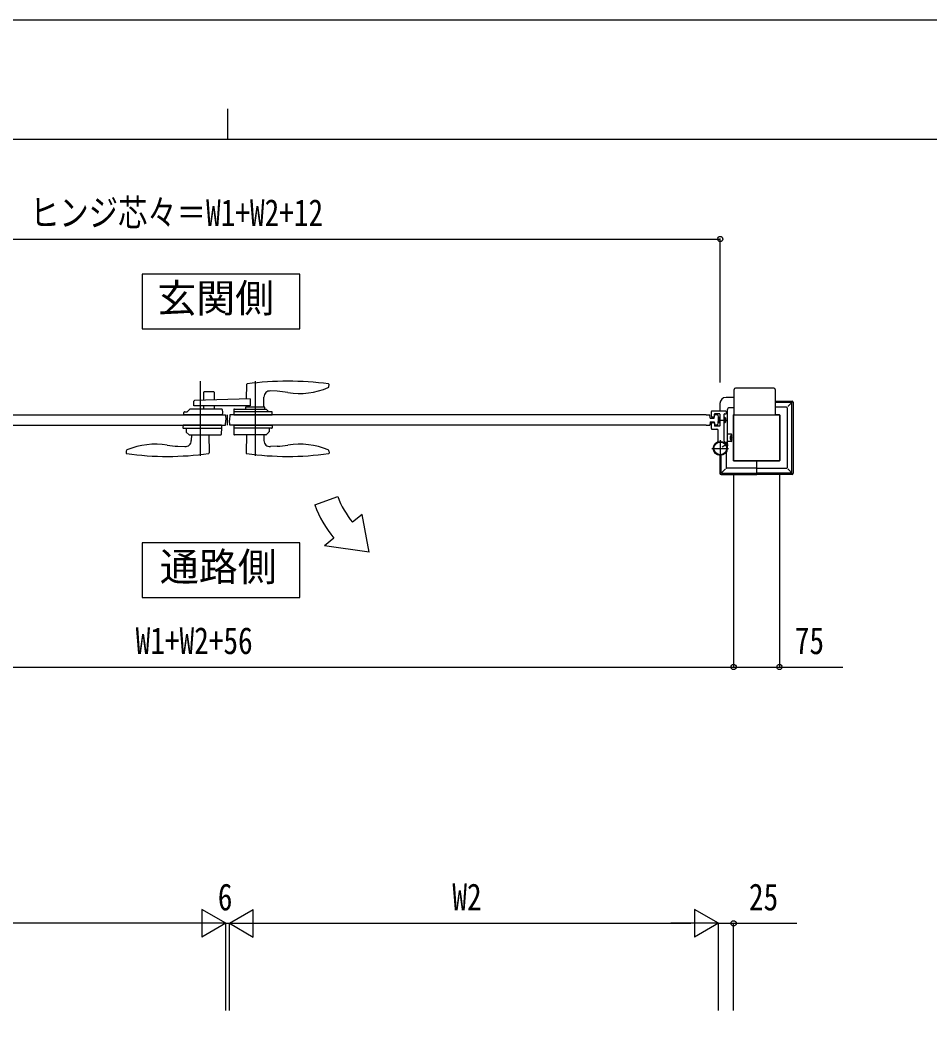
# Model space of a CAD drawing. Units: millimetres, scale not verified. Extents: x -4208 to 4205, y -2972 to 2970.
# Drawn here: x -344 to 1144, y 1319 to 2970 of the extents above; entities that cross this region are included whole.
import ezdxf
from ezdxf.enums import TextEntityAlignment as Align

# ---------------------------------------------------------------- set-up
doc = ezdxf.new("R2010")
doc.units = ezdxf.units.MM
doc.header["$LTSCALE"] = 10
for name, color, linetype in [('0-1_USER1', 3, 'Continuous'), ('0-2_YKK_12', 2, 'Continuous'), ('0-3_YKK_13', 4, 'Continuous'), ('0-4_YKK_A1', 4, 'Continuous'), ('0-5_YKK_D', 6, 'Continuous'), ('0-6_YKK_ZWAK', 7, 'Continuous')]:
    doc.layers.add(name, color=color, linetype=linetype)
doc.styles.add('ＭＳ ゴシック', font='')
doc.styles.get('ＭＳ ゴシック').set_extended_font_data('MS Gothic')

msp = doc.modelspace()

# ---------------------------------------------------------------- linework, layer by layer
at = {"layer": '0-1_USER1'}
for points in [[(-144.51, 2554.58), (-144.51, 2465.33), (113.09, 2465.33), (113.09, 2554.58)], [(-144.51, 2115.14), (-144.51, 2025.89), (113.09, 2025.89), (113.09, 2115.14)]]:
    msp.add_lwpolyline(points, close=True, dxfattribs=at)
at = {"layer": '0-2_YKK_12'}
for p, q in [((-49.98, 2379.53), (-49.98, 2257.48)), ((40.02, 2379.53), (40.02, 2257.48)), ((-4.98, 2307.51), (-4.98, 2324.55))]:
    msp.add_line(p, q, dxfattribs=at)
at = {"layer": '0-3_YKK_13'}
for p, q in [((-27.49, 2362.04), (-43.49, 2362.04)), ((26, 2374.02), (25.6, 2350.74)), ((76.27, 2363), (64.95, 2363.59)), ((160.93, 2370.76), (161.02, 2373.36)), ((161.02, 2373.36), (161.01, 2374.02)), ((-59.98, 2339.05), (-59.98, 2346.78)), ((32.2, 2350.97), (-59.02, 2347.78)), ((-44.49, 2361.04), (-44.49, 2348.34)), ((-26.49, 2348.97), (-26.49, 2361.04)), ((32.2, 2350.97), (32.2, 2339.05)), ((54.27, 2337.05), (54.42, 2353.69)), ((-76.34, 2324.55), (-76.48, 2328.54)), ((-14.64, 2334.04), (-66.49, 2334.04)), ((32.2, 2339.05), (-59.98, 2339.05)), ((-44.49, 2339.05), (-44.49, 2334.04)), ((-26.49, 2334.04), (-26.49, 2339.05)), ((-13.64, 2333.08), (-13.48, 2328.54)), ((-13.48, 2328.54), (-13.62, 2324.55)), ((5.18, 2333.08), (5.02, 2328.55)), ((5.02, 2328.55), (5.16, 2324.55)), ((67.02, 2329.55), (5.05, 2329.55)), ((6.18, 2334.05), (58.02, 2334.05)), ((24.07, 2336.55), (24.07, 2334.55)), ((55.47, 2337.05), (24.57, 2337.05)), ((25.74, 2337.05), (25.74, 2339.05)), ((55.97, 2334.55), (55.97, 2336.55)), ((62.52, 2329.55), (58.02, 2334.05)), ((67.88, 2324.55), (68.02, 2328.55)), ((5.16, 2324.55), (67.88, 2324.55)), ((-77.84, 2307.55), (-77.98, 2303.55)), ((-77.98, 2303.55), (-77.98, 2303.51)), ((-15.12, 2307.55), (-77.84, 2307.55)), ((-76.98, 2302.55), (-15.02, 2302.55)), ((-72.98, 2302.55), (-72.78, 2296.75)), ((-72.63, 2296.41), (-67.92, 2291.69)), ((-14.98, 2303.55), (-15.37, 2292.51)), ((-15.12, 2307.55), (-14.98, 2303.55)), ((5.16, 2307.55), (5.02, 2303.55)), ((5.02, 2303.55), (5.41, 2292.51)), ((67.02, 2302.55), (5.05, 2302.55)), ((5.16, 2307.55), (67.88, 2307.55)), ((62.67, 2296.41), (57.96, 2291.69)), ((63.02, 2302.55), (62.82, 2296.75)), ((67.88, 2307.55), (68.02, 2303.55)), ((68.02, 2303.55), (68.02, 2303.51)), ((-67.56, 2291.55), (-16.36, 2291.55)), ((-64.25, 2291.55), (-64.41, 2282.32)), ((-35.71, 2291.55), (-35.21, 2262.84)), ((57.6, 2291.55), (6.4, 2291.55)), ((25.75, 2291.55), (25.25, 2262.84)), ((54.29, 2291.55), (54.45, 2282.32)), ((-86.23, 2273.1), (-74.93, 2272.51)), ((-35.21, 2262.84), (-35.22, 2262.18)), ((25.25, 2262.84), (25.26, 2262.18)), ((76.27, 2273.1), (64.97, 2272.51))]:
    msp.add_line(p, q, dxfattribs=at)
for points in [[(-75.48, 2329.54), (-70.99, 2329.54), (-66.49, 2334.04)], [(-13.62, 2324.54), (-37.53, 2324.54), (-76.34, 2324.54)], [(-170.89, 2265.34), (-170.98, 2262.73), (-170.97, 2262.07)], [(160.93, 2265.34), (161.02, 2262.73), (161.01, 2262.07)]]:
    msp.add_lwpolyline(points, dxfattribs=at)
for centre, radius, start, end in [((93.52, 1889.55), 490, 82.18537, 97.81776), ((-43.49, 2361.04), 1, 90, 180), ((-27.49, 2361.04), 1, 0, 90), ((27, 2374), 1, 97.81776, 179), ((64.42, 2353.6), 10, 87, 179.5), ((67.9, 2203.21), 160, 80.71811, 87), ((113.06, 2479.55), 120, 260.71811, 292.87469), ((158.93, 2370.83), 2, 292.87469, 358), ((160.01, 2374.01), 1, 1, 82.18537), ((-58.98, 2346.78), 1, 92, 180), ((-75.48, 2328.54), 1, 90, 178), ((-14.64, 2333.04), 1, 2, 90), ((6.18, 2333.05), 1, 90, 178), ((24.57, 2336.55), 0.5, 90, 180), ((24.57, 2334.55), 0.5, 180, 270), ((55.47, 2336.55), 0.5, 0, 90), ((55.47, 2334.55), 0.5, 270, 0), ((67.02, 2328.55), 1, 2, 90), ((-76.98, 2303.55), 1, 182, 270), ((-72.28, 2296.76), 0.5, 182, 225), ((62.32, 2296.76), 0.5, 315, 358), ((67.02, 2303.55), 1, 270, 358), ((-74.41, 2282.5), 10, 267, 359), ((-67.56, 2292.05), 0.5, 225, 270), ((-16.36, 2292.55), 1, 270, 358), ((6.4, 2292.55), 1, 182, 270), ((64.45, 2282.5), 10, 181, 273), ((57.6, 2292.05), 0.5, 270, 315), ((-168.89, 2265.27), 2, 112.87469, 178), ((-123.02, 2156.55), 120, 80.71811, 112.87469), ((-77.86, 2432.88), 160, 260.71811, 267), ((67.9, 2432.88), 160, 273, 279.28189), ((113.06, 2156.55), 120, 67.12531, 99.28189), ((158.93, 2265.27), 2, 2, 67.12531), ((-169.97, 2262.09), 1, 181, 262.18537), ((-103.48, 2746.55), 490, 262.18537, 277.90552), ((-36.22, 2262.2), 1, 277.90552, 359), ((26.26, 2262.2), 1, 181, 262.09448), ((93.52, 2746.55), 490, 262.09448, 277.81463), ((160.01, 2262.09), 1, 277.81463, 359)]:
    msp.add_arc(centre, radius, start, end, dxfattribs=at)
at = {"layer": '0-4_YKK_A1'}
for p, q in [((824.02, 2324.55), (824.02, 2366.05)), ((889.02, 2368.05), (826.02, 2368.05)), ((891.02, 2366.05), (891.02, 2324.55)), ((824.02, 2353.05), (810.52, 2353.05)), ((891.02, 2347.05), (918.52, 2347.05)), ((917.42, 2344.95), (891.02, 2344.95)), ((919.94, 2346.46), (911.52, 2338.05)), ((920.52, 2345.05), (920.52, 2229.04)), ((786.52, 2321.55), (786.52, 2330.05)), ((787.52, 2331.05), (809.52, 2331.05)), ((800.52, 2343.05), (800.52, 2331.05)), ((810.52, 2330.05), (810.52, 2326.35)), ((812.52, 2332.05), (812.52, 2277.71)), ((824.02, 2336.05), (816.52, 2336.05)), ((909.52, 2337.05), (891.02, 2337.05)), ((910.52, 2336.05), (910.52, 2238.05)), ((918.42, 2230.15), (918.42, 2343.95)), ((-8.48, 2307.55), (-7.98, 2316.05)), ((-1.48, 2307.55), (-1.98, 2316.05)), ((778.02, 2324.55), (784.02, 2324.55)), ((784.72, 2319.05), (784.02, 2324.55)), ((784.72, 2313.05), (784.02, 2307.55)), ((784.72, 2319.05), (791.32, 2319.05)), ((784.72, 2313.05), (791.32, 2313.05)), ((790.52, 2320.55), (787.52, 2320.55)), ((791.32, 2319.05), (792.02, 2324.55)), ((791.32, 2313.05), (792.02, 2307.55)), ((791.52, 2321.55), (791.52, 2325.75)), ((800.22, 2326.05), (791.82, 2326.05)), ((797.22, 2324.55), (792.02, 2324.55)), ((797.22, 2324.55), (798.02, 2316.05)), ((797.22, 2307.55), (798.02, 2316.05)), ((797.41, 2316.05), (811.58, 2316.05)), ((799.22, 2320.05), (798.02, 2318.85)), ((800.52, 2319.37), (798.54, 2319.37)), ((800.52, 2312.73), (798.54, 2312.73)), ((800.52, 2320.05), (799.22, 2320.05)), ((799.22, 2312.05), (800.52, 2312.05)), ((800.52, 2325.75), (800.52, 2306.35)), ((807.52, 2316.51), (807.52, 2325.75)), ((808.82, 2320.05), (807.52, 2320.05)), ((809.5, 2319.37), (807.52, 2319.37)), ((807.52, 2281.38), (807.52, 2315.59)), ((809.5, 2312.73), (807.52, 2312.73)), ((807.52, 2312.05), (808.82, 2312.05)), ((807.82, 2326.05), (810.22, 2326.05)), ((808.82, 2320.05), (808.82, 2312.05)), ((808.82, 2320.05), (810.02, 2318.85)), ((808.82, 2312.05), (810.02, 2313.25)), ((810.02, 2313.25), (810.02, 2318.85)), ((822.52, 2324.05), (822.52, 2250.05)), ((824.02, 2325.05), (823.52, 2325.05)), ((891.02, 2325.05), (897.52, 2325.05)), ((898.52, 2324.05), (898.52, 2250.05)), ((-787.98, 2307.55), (-8.48, 2307.55)), ((778.02, 2307.55), (-1.48, 2307.55)), ((778.02, 2307.55), (784.02, 2307.55)), ((786.52, 2302.05), (786.52, 2310.55)), ((790.52, 2311.55), (787.52, 2311.55)), ((787.52, 2301.05), (795.52, 2301.05)), ((791.52, 2310.55), (791.52, 2306.35)), ((800.22, 2306.05), (791.82, 2306.05)), ((797.22, 2307.55), (792.02, 2307.55)), ((797.52, 2281.88), (797.52, 2299.05)), ((801.02, 2283.05), (801.02, 2256.05)), ((802.62, 2280.94), (802.62, 2281.05)), ((819.72, 2281.05), (812.52, 2281.05)), ((819.21, 2291.8), (819.72, 2291.8)), ((819.72, 2291.8), (819.72, 2282.3)), ((787.52, 2269.55), (814.52, 2269.55)), ((804.49, 2271.98), (813.72, 2278.44)), ((811.59, 2274.51), (809.29, 2277.78)), ((810.52, 2263.07), (810.52, 2238.05)), ((812.45, 2273.28), (813.38, 2274.39)), ((812.52, 2273.36), (812.52, 2269.55)), ((800.52, 2258.06), (800.52, 2229.04)), ((802.62, 2230.15), (802.62, 2258.16)), ((823.52, 2249.05), (860.02, 2249.05)), ((860.52, 2248.55), (860.52, 2227.55)), ((861.02, 2249.05), (897.52, 2249.05)), ((809.52, 2236.05), (801.1, 2227.63)), ((860.02, 2237.05), (811.52, 2237.05)), ((861.02, 2237.05), (909.52, 2237.05)), ((911.52, 2236.05), (919.94, 2227.63)), ((802.51, 2227.05), (860.02, 2227.05)), ((803.62, 2229.15), (860.02, 2229.15)), ((917.42, 2229.15), (861.02, 2229.15)), ((918.52, 2227.05), (861.02, 2227.05)), ((137.73, 2177.14), (175.32, 2190.82)), ((214.95, 2161.57), (199.63, 2148.72)), ((226.88, 2100.14), (214.95, 2161.57)), ((168.99, 2123), (153.67, 2110.15)), ((226.88, 2100.14), (153.67, 2110.15))]:
    msp.add_line(p, q, dxfattribs=at)
for points in [[(-787.98, 2324.55), (-8.48, 2324.55), (-7.98, 2316.05)], [(778.02, 2324.55), (-1.48, 2324.55), (-1.98, 2316.05)], [(799.22, 2320.05), (799.22, 2312.05), (798.02, 2313.25), (798.02, 2318.85)], [(812.45, 2273.28), (808.43, 2279.01), (809.8, 2279.51)], [(811.16, 2279.21), (810.11, 2277.32), (810.27, 2276.03)], [(820.22, 2293.55), (819.72, 2293.05), (812.52, 2293.05)], [(817.58, 2289.2), (819.64, 2288.19), (820.25, 2287.05)], [(817.58, 2284.9), (819.64, 2285.9), (820.25, 2287.05)], [(819.21, 2291.8), (819.21, 2282.3), (819.72, 2282.3)], [(820.22, 2280.55), (819.72, 2281.05), (819.72, 2293.05)], [(813.57, 2275.77), (811.43, 2275.43), (810.27, 2276.03)]]:
    msp.add_lwpolyline(points, dxfattribs=at)
msp.add_lwpolyline([(898.02, 2249.55), (823.02, 2249.55), (823.02, 2324.55), (898.02, 2324.55)], close=True, dxfattribs=at)
for radius in [11.5, 10.35]:
    msp.add_circle((801.02, 2269.55), radius, dxfattribs=at)
for centre, radius, start, end in [((826.02, 2366.05), 2, 90, 180), ((889.02, 2366.05), 2, 0, 90), ((810.52, 2343.05), 10, 90, 180), ((917.42, 2343.95), 1, 0, 90), ((787.52, 2330.05), 1, 90, 180), ((809.52, 2330.05), 1, 0, 90), ((816.52, 2332.05), 4, 90, 180), ((909.52, 2336.05), 1, 0, 90), ((787.52, 2321.55), 1, 180, 270), ((790.52, 2321.55), 1, 270, 0), ((791.82, 2325.75), 0.3, 90, 180), ((800.22, 2325.75), 0.3, 0, 90), ((807.52, 2316.05), 0.3, 113.57818, 246.42182), ((807.32, 2316.51), 0.2, 293.57818, 0), ((807.32, 2315.59), 0.2, 0, 66.42182), ((807.82, 2325.75), 0.3, 90, 180), ((810.22, 2326.35), 0.3, 270, 0), ((823.52, 2324.05), 1, 90, 180), ((897.52, 2324.05), 1, 0, 90), ((787.52, 2310.55), 1, 90, 180), ((787.52, 2302.05), 1, 180, 270), ((790.52, 2310.55), 1, 0, 90), ((791.82, 2306.35), 0.3, 180, 270), ((795.52, 2299.05), 2, 0, 90), ((800.22, 2306.35), 0.3, 270, 0), ((795.52, 2281.88), 2, 294.04208, 0), ((812.52, 2281.38), 5, 180, 225.81561), ((810.25, 2278.29), 1.3, 49.0353, 110), ((805.2, 2272.47), 9, 20.9647, 49.0353), ((823.88, 2287.05), 6.66, 134.51496, 225.48504), ((812.39, 2275.23), 1.3, 320, 20.9647), ((823.52, 2250.05), 1, 180, 270), ((823.52, 2250.05), 1, 180, 270), ((897.52, 2250.05), 1, 270, 0), ((803.62, 2230.15), 1, 180, 270), ((811.52, 2238.05), 1, 180, 270), ((909.52, 2238.05), 1, 270, 0), ((917.42, 2230.15), 1, 270, 0), ((306.88, 2238.71), 140, 200.00072, 220.00072), ((306.88, 2238.71), 180, 200.00072, 220.00072)]:
    msp.add_arc(centre, radius, start, end, dxfattribs=at)
for centre, major_axis, ratio, start_param, end_param in [((918.51, 2345.04), (1.42, 1.42), 0.995146, 5.5002201, 7.0661505), ((802.39, 2280.55), (0.366, 0.366), 0.932515, 0.8726646, 1.2408907), ((802.43, 2280.55), (0.503, 0), 0.993908, 1.5707963, 1.6929694), ((860.02, 2248.55), (0, -0.501), 0.997564, 1.5707963, 3.1415927), ((861.02, 2248.55), (0, -0.501), 0.997564, 3.1415927, 4.712389), ((802.52, 2229.05), (-1.42, -1.42), 0.995146, 5.5002201, 7.0661505), ((860.02, 2227.55), (0, 0.501), 0.997564, 3.1415927, 4.712389), ((861.02, 2227.55), (0, 0.501), 0.997564, 1.5707963, 3.1415927), ((918.51, 2229.05), (1.42, -1.42), 0.995146, 5.5002201, 7.0661505)]:
    msp.add_ellipse(centre, major_axis=major_axis, ratio=ratio, start_param=start_param, end_param=end_param, dxfattribs=at)
at = {"layer": '0-5_YKK_D'}
for p, q in [((-810.98, 2612.05), (801.02, 2612.05)), ((801.02, 2377.55), (801.02, 2613.05)), ((823.02, 2229.55), (823.02, 1911.05)), ((823.02, 2229.55), (823.02, 1911.05)), ((898.02, 2229.55), (898.02, 1911.05)), ((-832.98, 1912.05), (823.02, 1912.05)), ((-7.98, 1492.84), (-46.95, 1515.34)), ((-46.95, 1515.34), (-46.95, 1470.34)), ((-1.98, 1492.84), (36.99, 1515.34)), ((36.99, 1470.34), (36.99, 1515.34)), ((798.02, 1492.84), (759.05, 1515.34)), ((759.05, 1515.34), (759.05, 1470.34)), ((-52.98, 1492.84), (-762.98, 1492.84)), ((-7.98, 1492.84), (-85.92, 1492.84)), ((-7.98, 1492.84), (-46.95, 1470.34)), ((-7.98, 1350.39), (-7.98, 1493.84)), ((-7.98, 1350.39), (-7.98, 1493.84)), ((-7.98, 1492.84), (-1.98, 1492.84)), ((-1.98, 1350.39), (-1.98, 1493.84)), ((-1.98, 1350.39), (-1.98, 1493.84)), ((-1.98, 1492.84), (36.99, 1470.34)), ((-1.98, 1492.84), (75.96, 1492.84)), ((43.02, 1492.84), (753.02, 1492.84)), ((798.02, 1492.84), (720.08, 1492.84)), ((798.02, 1492.84), (759.05, 1470.34)), ((798.02, 1350.39), (798.02, 1493.84)), ((798.02, 1350.39), (798.02, 1493.84)), ((823.02, 1350.39), (823.02, 1493.84))]:
    msp.add_line(p, q, dxfattribs=at)
for points in [[(823.02, 1912.05), (898.02, 1912.05), (1001.42, 1912.05)], [(798.02, 1492.84), (823.02, 1492.84), (926.42, 1492.84)]]:
    msp.add_lwpolyline(points, dxfattribs=at)
for centre in [(801.02, 2612.05), (823.02, 1912.05), (823.02, 1912.05), (898.02, 1912.05), (823.02, 1492.84)]:
    msp.add_circle(centre, 4.25, dxfattribs=at)
at = {"layer": '0-6_YKK_ZWAK'}
for p, q in [((-4.98, 2825), (-4.98, 2775)), ((3895.02, 2775), (-3904.98, 2775))]:
    msp.add_line(p, q, dxfattribs=at)
msp.add_lwpolyline([(-4205, -2970), (4205, -2970), (4205, 2970), (-4205, 2970)], close=True, dxfattribs=at)

# ---------------------------------------------------------------- texts
at = {"layer": '0-1_USER1', "style": 'ＭＳ ゴシック'}
for s, p in [('玄関側', (-120.13, 2478.08)), ('通路側', (-115.79, 2038.64))]:
    msp.add_text(s, height=46.74, dxfattribs=at).set_placement(p, align=Align.BOTTOM_LEFT)
at = {"layer": '0-5_YKK_D', "style": 'ＭＳ ゴシック', "width": 0.8}
for s, p in [('ヒンジ芯々＝W1+W2+12', (-328.18, 2620.05)), ('W1+W2+56', (-155.38, 1920.05)), ('75', (923.02, 1920.05)), ('6', (-20.98, 1500.84)), ('W2', (362.82, 1500.84)), ('25', (848.02, 1500.84))]:
    msp.add_text(s, height=43.99, dxfattribs=at).set_placement(p, align=Align.BOTTOM_LEFT)

doc.saveas('drawing.dxf')
